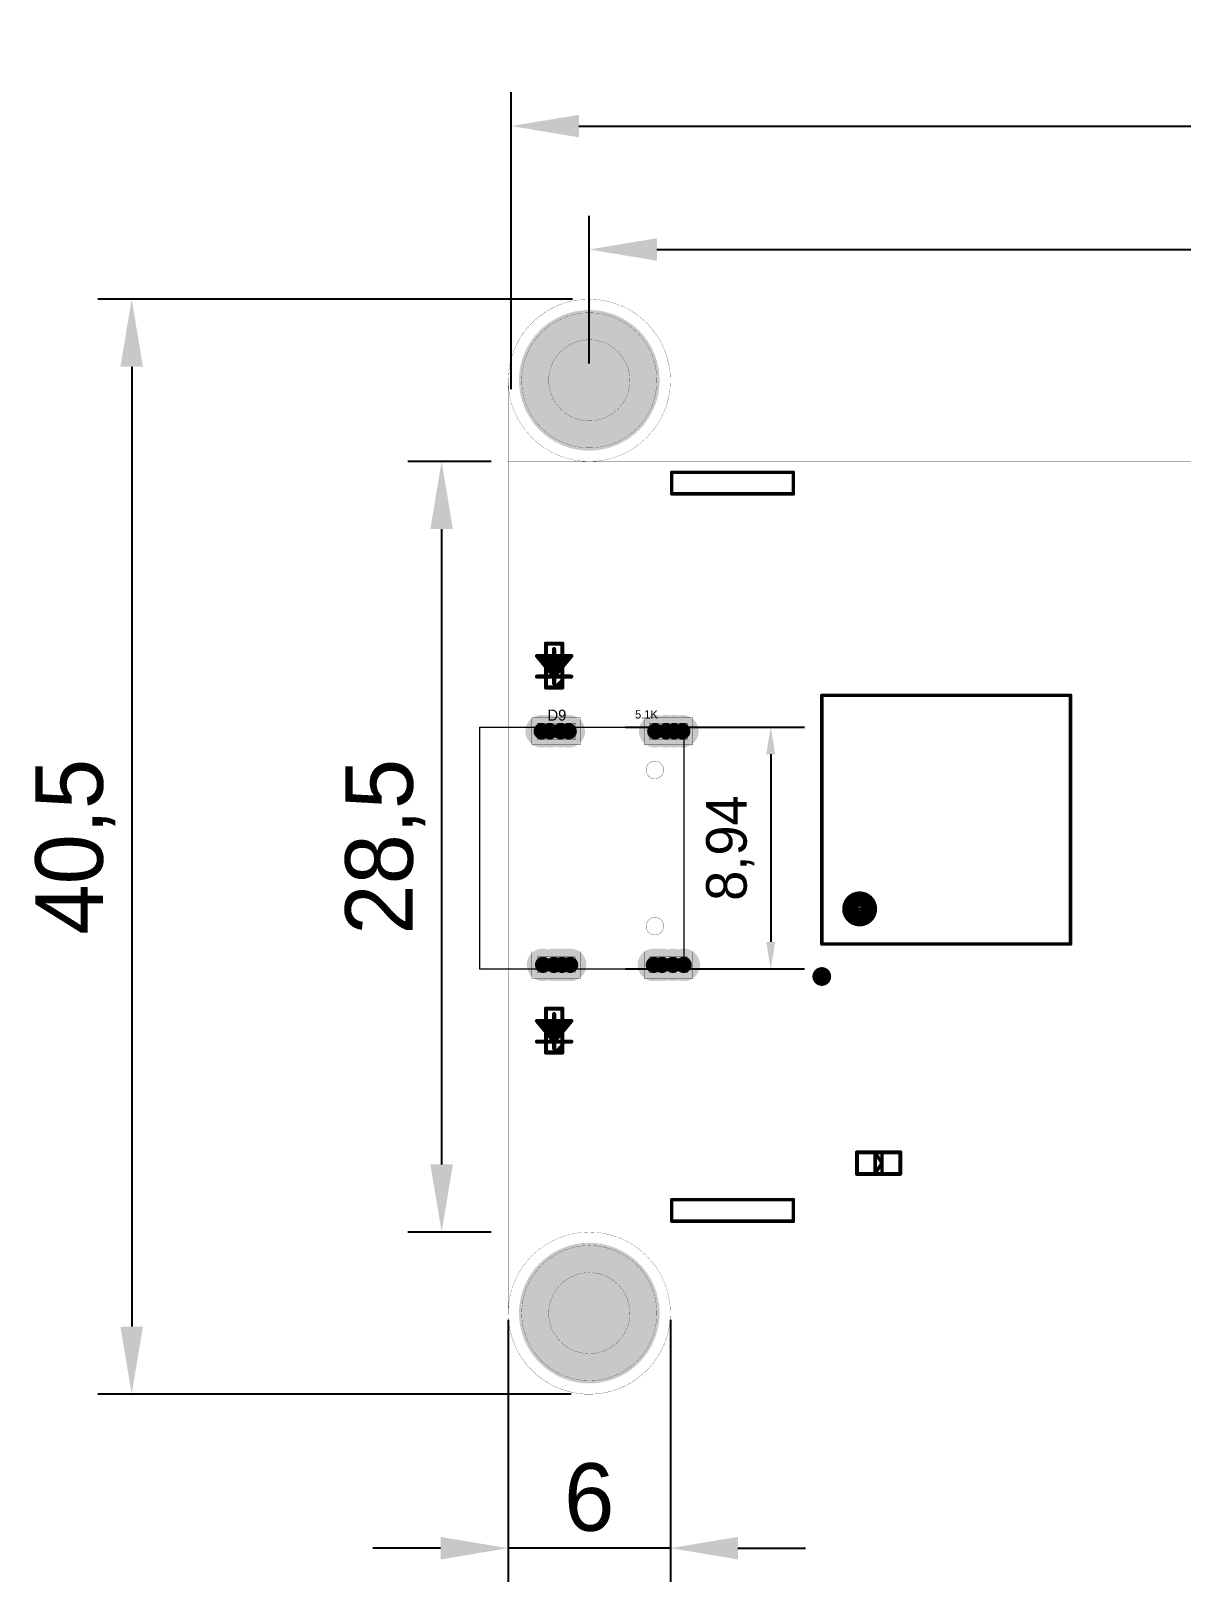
# Model space of a CAD drawing. Header units: millimetres. Extents: x -13 to 100, y -5 to 52.
# Drawn here: x -13 to 29.5, y -5.4 to 52 of the extents above; entities that cross this region are included whole.
import ezdxf

# ---------------------------------------------------------------- set-up
doc = ezdxf.new("R2010")
doc.units = ezdxf.units.MM
for name, color, linetype in [('BottomSolder', 6, 'Continuous'), ('KeepOutLayer', 6, 'Continuous'), ('PadHoleLayer', 156, 'Continuous'), ('TopOverlay', 2, 'Continuous')]:
    doc.layers.add(name, color=color, linetype=linetype)
doc.layers.get('0').off()
doc.dimstyles.new('ISO-25', dxfattribs={"dimtxt": 2.5, "dimasz": 2.5, "dimexe": 1.25, "dimexo": 0.625, "dimtad": 1, "dimtxsty": 'Standard', "dimcen": 2.5, "dimadec": 0, "dimazin": 0, "dimtfac": 1, "dimtmove": 0, "dimatfit": 3, "dimfxl": 1, "dimarcsym": 0})

# ---------------------------------------------------------------- blocks, each defined once
blk = doc.blocks.new('DIODE_0603_90')
at = {"layer": 'TopOverlay'}
for points, const_width in [([(-0.8, -0.4), (-0.8, 0.4)], 0.15), ([(-0.8, 0.4), (0.8, 0.4)], 0.15), ([(-0.127, -0.381), (-0.127, 0.381)], 0.127), ([(-0.127, 0.381), (0.127, 0)], 0.127), ([(-0.127, -0.381), (0.127, 0)], 0.127), ([(0.127, -0.381), (0.127, 0.381)], 0.127), ([(0.8, -0.4), (0.8, 0.4)], 0.15), ([(-0.8, -0.4), (0.8, -0.4)], 0.15)]:
    blk.add_lwpolyline(points, dxfattribs=dict(at, const_width=const_width))
for points, const_width in [([(-0.837, 0.4, 1), (-0.762, 0.4, 1)], 0.075), ([(-0.837, 0.4, 1), (-0.762, 0.4, 1)], 0.075), ([(-0.159, 0.381, 1), (-0.095, 0.381, 1)], 0.0635), ([(-0.159, 0.381, 1), (-0.095, 0.381, 1)], 0.0635), ([(0.095, 0.381, 1), (0.159, 0.381, 1)], 0.0635), ([(0.095, 0, 1), (0.159, 0, 1)], 0.0635), ([(0.095, 0, 1), (0.159, 0, 1)], 0.0635), ([(0.762, 0.4, 1), (0.837, 0.4, 1)], 0.075), ([(0.762, 0.4, 1), (0.837, 0.4, 1)], 0.075), ([(-0.837, -0.4, 1), (-0.762, -0.4, 1)], 0.075), ([(-0.837, -0.4, 1), (-0.762, -0.4, 1)], 0.075), ([(-0.159, -0.381, 1), (-0.095, -0.381, 1)], 0.0635), ([(-0.159, -0.381, 1), (-0.095, -0.381, 1)], 0.0635), ([(0.095, -0.381, 1), (0.159, -0.381, 1)], 0.0635), ([(0.762, -0.4, 1), (0.837, -0.4, 1)], 0.075), ([(0.762, -0.4, 1), (0.837, -0.4, 1)], 0.075)]:
    blk.add_lwpolyline(points, format="xyb", close=True, dxfattribs=dict(at, const_width=const_width))
blk = doc.blocks.new('LED3_HSMX_C120_93')
at = {"layer": 'TopOverlay', "const_width": 0.1524}
for points in [[(-0.3048, 0.8128), (-0.3048, 0.5588)], [(-0.0508, 0.8128), (-0.3048, 0.5588)], [(-0.0508, 0.8128), (-0.3048, 0.8128)], [(-0.3048, 0.5588), (-0.3048, -0.8128)], [(0.3048, 0.8128), (-0.0508, 0.8128)], [(0, 0.6604), (0, 0.4064)], [(0, 0.6604), (0, 0.4064)], [(0.3048, 0.8128), (0.3048, -0.8128)], [(0, 0.4064), (-0.635, 0.4064)], [(0, 0.4064), (-0.635, 0.4064)], [(0, 0.4064), (-0.635, -0.3556)], [(0, 0.4064), (-0.635, -0.3556)], [(0, 0.4064), (-0.508, -0.3556)], [(0, 0.4064), (-0.508, -0.3556)], [(0, 0.4064), (-0.381, -0.3556)], [(0, 0.4064), (-0.381, -0.3556)], [(0, 0.4064), (-0.254, -0.3556)], [(0, 0.4064), (-0.254, -0.3556)], [(0, 0.4064), (-0.127, -0.3556)], [(0, 0.4064), (-0.127, -0.3556)], [(0, 0.4064), (0, -0.6096)], [(0, 0.4064), (0, -0.6096)], [(0.635, 0.4064), (0, 0.4064)], [(0.635, -0.3556), (0, 0.4064)], [(0.508, -0.3556), (0, 0.4064)], [(0.381, -0.3556), (0, 0.4064)], [(0.254, -0.3556), (0, 0.4064)], [(0.127, -0.3556), (0, 0.4064)], [(0.635, 0.4064), (0, 0.4064)], [(0.635, -0.3556), (0, 0.4064)], [(0.508, -0.3556), (0, 0.4064)], [(0.381, -0.3556), (0, 0.4064)], [(0.254, -0.3556), (0, 0.4064)], [(0.127, -0.3556), (0, 0.4064)], [(0.3048, 0.254), (0.3048, -0.254)], [(-0.508, -0.3556), (-0.635, -0.3556)], [(-0.508, -0.3556), (-0.635, -0.3556)], [(-0.381, -0.3556), (-0.508, -0.3556)], [(-0.381, -0.3556), (-0.508, -0.3556)], [(-0.254, -0.3556), (-0.381, -0.3556)], [(-0.254, -0.3556), (-0.381, -0.3556)], [(-0.127, -0.3556), (-0.254, -0.3556)], [(-0.127, -0.3556), (-0.254, -0.3556)], [(0.127, -0.3556), (-0.127, -0.3556)], [(0.127, -0.3556), (-0.127, -0.3556)], [(0.254, -0.3556), (0.127, -0.3556)], [(0.254, -0.3556), (0.127, -0.3556)], [(0.381, -0.3556), (0.254, -0.3556)], [(0.381, -0.3556), (0.254, -0.3556)], [(0.508, -0.3556), (0.381, -0.3556)], [(0.508, -0.3556), (0.381, -0.3556)], [(0.635, -0.3556), (0.508, -0.3556)], [(0.635, -0.3556), (0.508, -0.3556)], [(0.3048, -0.8128), (-0.3048, -0.8128)]]:
    blk.add_lwpolyline(points, dxfattribs=at)
at = {"layer": 'TopOverlay', "const_width": 0.0762}
for points in [[(-0.3429, 0.8128, 1), (-0.2667, 0.8128, 1)], [(-0.3429, 0.8128, 1), (-0.2667, 0.8128, 1)], [(-0.3429, 0.5588, 1), (-0.2667, 0.5588, 1)], [(-0.3429, 0.5588, 1), (-0.2667, 0.5588, 1)], [(-0.3429, 0.5588, 1), (-0.2667, 0.5588, 1)], [(-0.0889, 0.8128, 1), (-0.0127, 0.8128, 1)], [(-0.0889, 0.8128, 1), (-0.0127, 0.8128, 1)], [(-0.0889, 0.8128, 1), (-0.0127, 0.8128, 1)], [(-0.0381, 0.6604, 1), (0.0381, 0.6604, 1)], [(-0.0381, 0.6604, 1), (0.0381, 0.6604, 1)], [(0.2667, 0.8128, 1), (0.3429, 0.8128, 1)], [(0.2667, 0.8128, 1), (0.3429, 0.8128, 1)], [(-0.6731, 0.4064, 1), (-0.5969, 0.4064, 1)], [(-0.6731, 0.4064, 1), (-0.5969, 0.4064, 1)], [(-0.0381, 0.4064, 1), (0.0381, 0.4064, 1)], [(-0.0381, 0.4064, 1), (0.0381, 0.4064, 1)], [(-0.0381, 0.4064, 1), (0.0381, 0.4064, 1)], [(-0.0381, 0.4064, 1), (0.0381, 0.4064, 1)], [(-0.0381, 0.4064, 1), (0.0381, 0.4064, 1)], [(-0.0381, 0.4064, 1), (0.0381, 0.4064, 1)], [(-0.0381, 0.4064, 1), (0.0381, 0.4064, 1)], [(-0.0381, 0.4064, 1), (0.0381, 0.4064, 1)], [(-0.0381, 0.4064, 1), (0.0381, 0.4064, 1)], [(-0.0381, 0.4064, 1), (0.0381, 0.4064, 1)], [(-0.0381, 0.4064, 1), (0.0381, 0.4064, 1)], [(-0.0381, 0.4064, 1), (0.0381, 0.4064, 1)], [(-0.0381, 0.4064, 1), (0.0381, 0.4064, 1)], [(-0.0381, 0.4064, 1), (0.0381, 0.4064, 1)], [(-0.0381, 0.4064, 1), (0.0381, 0.4064, 1)], [(-0.0381, 0.4064, 1), (0.0381, 0.4064, 1)], [(-0.0381, 0.4064, 1), (0.0381, 0.4064, 1)], [(-0.0381, 0.4064, 1), (0.0381, 0.4064, 1)], [(-0.0381, 0.4064, 1), (0.0381, 0.4064, 1)], [(-0.0381, 0.4064, 1), (0.0381, 0.4064, 1)], [(-0.0381, 0.4064, 1), (0.0381, 0.4064, 1)], [(-0.0381, 0.4064, 1), (0.0381, 0.4064, 1)], [(-0.0381, 0.4064, 1), (0.0381, 0.4064, 1)], [(-0.0381, 0.4064, 1), (0.0381, 0.4064, 1)], [(-0.0381, 0.4064, 1), (0.0381, 0.4064, 1)], [(-0.0381, 0.4064, 1), (0.0381, 0.4064, 1)], [(-0.0381, 0.4064, 1), (0.0381, 0.4064, 1)], [(-0.0381, 0.4064, 1), (0.0381, 0.4064, 1)], [(0.2667, 0.254, 1), (0.3429, 0.254, 1)], [(0.5969, 0.4064, 1), (0.6731, 0.4064, 1)], [(0.5969, 0.4064, 1), (0.6731, 0.4064, 1)], [(-0.6731, -0.3556, 1), (-0.5969, -0.3556, 1)], [(-0.6731, -0.3556, 1), (-0.5969, -0.3556, 1)], [(-0.6731, -0.3556, 1), (-0.5969, -0.3556, 1)], [(-0.6731, -0.3556, 1), (-0.5969, -0.3556, 1)], [(-0.5461, -0.3556, 1), (-0.4699, -0.3556, 1)], [(-0.5461, -0.3556, 1), (-0.4699, -0.3556, 1)], [(-0.5461, -0.3556, 1), (-0.4699, -0.3556, 1)], [(-0.5461, -0.3556, 1), (-0.4699, -0.3556, 1)], [(-0.5461, -0.3556, 1), (-0.4699, -0.3556, 1)], [(-0.5461, -0.3556, 1), (-0.4699, -0.3556, 1)], [(-0.4191, -0.3556, 1), (-0.3429, -0.3556, 1)], [(-0.4191, -0.3556, 1), (-0.3429, -0.3556, 1)], [(-0.4191, -0.3556, 1), (-0.3429, -0.3556, 1)], [(-0.4191, -0.3556, 1), (-0.3429, -0.3556, 1)], [(-0.4191, -0.3556, 1), (-0.3429, -0.3556, 1)], [(-0.4191, -0.3556, 1), (-0.3429, -0.3556, 1)], [(-0.2921, -0.3556, 1), (-0.2159, -0.3556, 1)], [(-0.2921, -0.3556, 1), (-0.2159, -0.3556, 1)], [(-0.2921, -0.3556, 1), (-0.2159, -0.3556, 1)], [(-0.2921, -0.3556, 1), (-0.2159, -0.3556, 1)], [(-0.2921, -0.3556, 1), (-0.2159, -0.3556, 1)], [(-0.2921, -0.3556, 1), (-0.2159, -0.3556, 1)], [(-0.1651, -0.3556, 1), (-0.0889, -0.3556, 1)], [(-0.1651, -0.3556, 1), (-0.0889, -0.3556, 1)], [(-0.1651, -0.3556, 1), (-0.0889, -0.3556, 1)], [(-0.1651, -0.3556, 1), (-0.0889, -0.3556, 1)], [(-0.1651, -0.3556, 1), (-0.0889, -0.3556, 1)], [(-0.1651, -0.3556, 1), (-0.0889, -0.3556, 1)], [(-0.0381, -0.6096, 1), (0.0381, -0.6096, 1)], [(-0.0381, -0.6096, 1), (0.0381, -0.6096, 1)], [(0.0889, -0.3556, 1), (0.1651, -0.3556, 1)], [(0.0889, -0.3556, 1), (0.1651, -0.3556, 1)], [(0.0889, -0.3556, 1), (0.1651, -0.3556, 1)], [(0.0889, -0.3556, 1), (0.1651, -0.3556, 1)], [(0.0889, -0.3556, 1), (0.1651, -0.3556, 1)], [(0.0889, -0.3556, 1), (0.1651, -0.3556, 1)], [(0.2159, -0.3556, 1), (0.2921, -0.3556, 1)], [(0.2159, -0.3556, 1), (0.2921, -0.3556, 1)], [(0.2159, -0.3556, 1), (0.2921, -0.3556, 1)], [(0.2159, -0.3556, 1), (0.2921, -0.3556, 1)], [(0.2159, -0.3556, 1), (0.2921, -0.3556, 1)], [(0.2159, -0.3556, 1), (0.2921, -0.3556, 1)], [(0.2667, -0.254, 1), (0.3429, -0.254, 1)], [(0.3429, -0.3556, 1), (0.4191, -0.3556, 1)], [(0.3429, -0.3556, 1), (0.4191, -0.3556, 1)], [(0.3429, -0.3556, 1), (0.4191, -0.3556, 1)], [(0.3429, -0.3556, 1), (0.4191, -0.3556, 1)], [(0.3429, -0.3556, 1), (0.4191, -0.3556, 1)], [(0.3429, -0.3556, 1), (0.4191, -0.3556, 1)], [(0.4699, -0.3556, 1), (0.5461, -0.3556, 1)], [(0.4699, -0.3556, 1), (0.5461, -0.3556, 1)], [(0.4699, -0.3556, 1), (0.5461, -0.3556, 1)], [(0.4699, -0.3556, 1), (0.5461, -0.3556, 1)], [(0.4699, -0.3556, 1), (0.5461, -0.3556, 1)], [(0.4699, -0.3556, 1), (0.5461, -0.3556, 1)], [(0.5969, -0.3556, 1), (0.6731, -0.3556, 1)], [(0.5969, -0.3556, 1), (0.6731, -0.3556, 1)], [(0.5969, -0.3556, 1), (0.6731, -0.3556, 1)], [(0.5969, -0.3556, 1), (0.6731, -0.3556, 1)], [(-0.3429, -0.8128, 1), (-0.2667, -0.8128, 1)], [(-0.3429, -0.8128, 1), (-0.2667, -0.8128, 1)], [(0.2667, -0.8128, 1), (0.3429, -0.8128, 1)], [(0.2667, -0.8128, 1), (0.3429, -0.8128, 1)]]:
    blk.add_lwpolyline(points, format="xyb", close=True, dxfattribs=at)
blk = doc.blocks.new('LED3_HSMX_C120_94')
at = {"layer": 'TopOverlay', "const_width": 0.1524}
for points in [[(-0.3048, 0.8128), (-0.3048, 0.5588)], [(-0.0508, 0.8128), (-0.3048, 0.5588)], [(-0.0508, 0.8128), (-0.3048, 0.8128)], [(-0.3048, 0.5588), (-0.3048, -0.8128)], [(0.3048, 0.8128), (-0.0508, 0.8128)], [(0, 0.6604), (0, 0.4064)], [(0, 0.6604), (0, 0.4064)], [(0.3048, 0.8128), (0.3048, -0.8128)], [(0, 0.4064), (-0.635, 0.4064)], [(0, 0.4064), (-0.635, 0.4064)], [(0, 0.4064), (-0.635, -0.3556)], [(0, 0.4064), (-0.635, -0.3556)], [(0, 0.4064), (-0.508, -0.3556)], [(0, 0.4064), (-0.508, -0.3556)], [(0, 0.4064), (-0.381, -0.3556)], [(0, 0.4064), (-0.381, -0.3556)], [(0, 0.4064), (-0.254, -0.3556)], [(0, 0.4064), (-0.254, -0.3556)], [(0, 0.4064), (-0.127, -0.3556)], [(0, 0.4064), (-0.127, -0.3556)], [(0, 0.4064), (0, -0.6096)], [(0, 0.4064), (0, -0.6096)], [(0.635, 0.4064), (0, 0.4064)], [(0.635, -0.3556), (0, 0.4064)], [(0.508, -0.3556), (0, 0.4064)], [(0.381, -0.3556), (0, 0.4064)], [(0.254, -0.3556), (0, 0.4064)], [(0.127, -0.3556), (0, 0.4064)], [(0.635, 0.4064), (0, 0.4064)], [(0.635, -0.3556), (0, 0.4064)], [(0.508, -0.3556), (0, 0.4064)], [(0.381, -0.3556), (0, 0.4064)], [(0.254, -0.3556), (0, 0.4064)], [(0.127, -0.3556), (0, 0.4064)], [(0.3048, 0.254), (0.3048, -0.254)], [(-0.508, -0.3556), (-0.635, -0.3556)], [(-0.508, -0.3556), (-0.635, -0.3556)], [(-0.381, -0.3556), (-0.508, -0.3556)], [(-0.381, -0.3556), (-0.508, -0.3556)], [(-0.254, -0.3556), (-0.381, -0.3556)], [(-0.254, -0.3556), (-0.381, -0.3556)], [(-0.127, -0.3556), (-0.254, -0.3556)], [(-0.127, -0.3556), (-0.254, -0.3556)], [(0.127, -0.3556), (-0.127, -0.3556)], [(0.127, -0.3556), (-0.127, -0.3556)], [(0.254, -0.3556), (0.127, -0.3556)], [(0.254, -0.3556), (0.127, -0.3556)], [(0.381, -0.3556), (0.254, -0.3556)], [(0.381, -0.3556), (0.254, -0.3556)], [(0.508, -0.3556), (0.381, -0.3556)], [(0.508, -0.3556), (0.381, -0.3556)], [(0.635, -0.3556), (0.508, -0.3556)], [(0.635, -0.3556), (0.508, -0.3556)], [(0.3048, -0.8128), (-0.3048, -0.8128)]]:
    blk.add_lwpolyline(points, dxfattribs=at)
at = {"layer": 'TopOverlay', "const_width": 0.0762}
for points in [[(-0.3429, 0.8128, 1), (-0.2667, 0.8128, 1)], [(-0.3429, 0.8128, 1), (-0.2667, 0.8128, 1)], [(-0.3429, 0.5588, 1), (-0.2667, 0.5588, 1)], [(-0.3429, 0.5588, 1), (-0.2667, 0.5588, 1)], [(-0.3429, 0.5588, 1), (-0.2667, 0.5588, 1)], [(-0.0889, 0.8128, 1), (-0.0127, 0.8128, 1)], [(-0.0889, 0.8128, 1), (-0.0127, 0.8128, 1)], [(-0.0889, 0.8128, 1), (-0.0127, 0.8128, 1)], [(-0.0381, 0.6604, 1), (0.0381, 0.6604, 1)], [(-0.0381, 0.6604, 1), (0.0381, 0.6604, 1)], [(0.2667, 0.8128, 1), (0.3429, 0.8128, 1)], [(0.2667, 0.8128, 1), (0.3429, 0.8128, 1)], [(-0.6731, 0.4064, 1), (-0.5969, 0.4064, 1)], [(-0.6731, 0.4064, 1), (-0.5969, 0.4064, 1)], [(-0.0381, 0.4064, 1), (0.0381, 0.4064, 1)], [(-0.0381, 0.4064, 1), (0.0381, 0.4064, 1)], [(-0.0381, 0.4064, 1), (0.0381, 0.4064, 1)], [(-0.0381, 0.4064, 1), (0.0381, 0.4064, 1)], [(-0.0381, 0.4064, 1), (0.0381, 0.4064, 1)], [(-0.0381, 0.4064, 1), (0.0381, 0.4064, 1)], [(-0.0381, 0.4064, 1), (0.0381, 0.4064, 1)], [(-0.0381, 0.4064, 1), (0.0381, 0.4064, 1)], [(-0.0381, 0.4064, 1), (0.0381, 0.4064, 1)], [(-0.0381, 0.4064, 1), (0.0381, 0.4064, 1)], [(-0.0381, 0.4064, 1), (0.0381, 0.4064, 1)], [(-0.0381, 0.4064, 1), (0.0381, 0.4064, 1)], [(-0.0381, 0.4064, 1), (0.0381, 0.4064, 1)], [(-0.0381, 0.4064, 1), (0.0381, 0.4064, 1)], [(-0.0381, 0.4064, 1), (0.0381, 0.4064, 1)], [(-0.0381, 0.4064, 1), (0.0381, 0.4064, 1)], [(-0.0381, 0.4064, 1), (0.0381, 0.4064, 1)], [(-0.0381, 0.4064, 1), (0.0381, 0.4064, 1)], [(-0.0381, 0.4064, 1), (0.0381, 0.4064, 1)], [(-0.0381, 0.4064, 1), (0.0381, 0.4064, 1)], [(-0.0381, 0.4064, 1), (0.0381, 0.4064, 1)], [(-0.0381, 0.4064, 1), (0.0381, 0.4064, 1)], [(-0.0381, 0.4064, 1), (0.0381, 0.4064, 1)], [(-0.0381, 0.4064, 1), (0.0381, 0.4064, 1)], [(-0.0381, 0.4064, 1), (0.0381, 0.4064, 1)], [(-0.0381, 0.4064, 1), (0.0381, 0.4064, 1)], [(-0.0381, 0.4064, 1), (0.0381, 0.4064, 1)], [(-0.0381, 0.4064, 1), (0.0381, 0.4064, 1)], [(0.2667, 0.254, 1), (0.3429, 0.254, 1)], [(0.5969, 0.4064, 1), (0.6731, 0.4064, 1)], [(0.5969, 0.4064, 1), (0.6731, 0.4064, 1)], [(-0.6731, -0.3556, 1), (-0.5969, -0.3556, 1)], [(-0.6731, -0.3556, 1), (-0.5969, -0.3556, 1)], [(-0.6731, -0.3556, 1), (-0.5969, -0.3556, 1)], [(-0.6731, -0.3556, 1), (-0.5969, -0.3556, 1)], [(-0.5461, -0.3556, 1), (-0.4699, -0.3556, 1)], [(-0.5461, -0.3556, 1), (-0.4699, -0.3556, 1)], [(-0.5461, -0.3556, 1), (-0.4699, -0.3556, 1)], [(-0.5461, -0.3556, 1), (-0.4699, -0.3556, 1)], [(-0.5461, -0.3556, 1), (-0.4699, -0.3556, 1)], [(-0.5461, -0.3556, 1), (-0.4699, -0.3556, 1)], [(-0.4191, -0.3556, 1), (-0.3429, -0.3556, 1)], [(-0.4191, -0.3556, 1), (-0.3429, -0.3556, 1)], [(-0.4191, -0.3556, 1), (-0.3429, -0.3556, 1)], [(-0.4191, -0.3556, 1), (-0.3429, -0.3556, 1)], [(-0.4191, -0.3556, 1), (-0.3429, -0.3556, 1)], [(-0.4191, -0.3556, 1), (-0.3429, -0.3556, 1)], [(-0.2921, -0.3556, 1), (-0.2159, -0.3556, 1)], [(-0.2921, -0.3556, 1), (-0.2159, -0.3556, 1)], [(-0.2921, -0.3556, 1), (-0.2159, -0.3556, 1)], [(-0.2921, -0.3556, 1), (-0.2159, -0.3556, 1)], [(-0.2921, -0.3556, 1), (-0.2159, -0.3556, 1)], [(-0.2921, -0.3556, 1), (-0.2159, -0.3556, 1)], [(-0.1651, -0.3556, 1), (-0.0889, -0.3556, 1)], [(-0.1651, -0.3556, 1), (-0.0889, -0.3556, 1)], [(-0.1651, -0.3556, 1), (-0.0889, -0.3556, 1)], [(-0.1651, -0.3556, 1), (-0.0889, -0.3556, 1)], [(-0.1651, -0.3556, 1), (-0.0889, -0.3556, 1)], [(-0.1651, -0.3556, 1), (-0.0889, -0.3556, 1)], [(-0.0381, -0.6096, 1), (0.0381, -0.6096, 1)], [(-0.0381, -0.6096, 1), (0.0381, -0.6096, 1)], [(0.0889, -0.3556, 1), (0.1651, -0.3556, 1)], [(0.0889, -0.3556, 1), (0.1651, -0.3556, 1)], [(0.0889, -0.3556, 1), (0.1651, -0.3556, 1)], [(0.0889, -0.3556, 1), (0.1651, -0.3556, 1)], [(0.0889, -0.3556, 1), (0.1651, -0.3556, 1)], [(0.0889, -0.3556, 1), (0.1651, -0.3556, 1)], [(0.2159, -0.3556, 1), (0.2921, -0.3556, 1)], [(0.2159, -0.3556, 1), (0.2921, -0.3556, 1)], [(0.2159, -0.3556, 1), (0.2921, -0.3556, 1)], [(0.2159, -0.3556, 1), (0.2921, -0.3556, 1)], [(0.2159, -0.3556, 1), (0.2921, -0.3556, 1)], [(0.2159, -0.3556, 1), (0.2921, -0.3556, 1)], [(0.2667, -0.254, 1), (0.3429, -0.254, 1)], [(0.3429, -0.3556, 1), (0.4191, -0.3556, 1)], [(0.3429, -0.3556, 1), (0.4191, -0.3556, 1)], [(0.3429, -0.3556, 1), (0.4191, -0.3556, 1)], [(0.3429, -0.3556, 1), (0.4191, -0.3556, 1)], [(0.3429, -0.3556, 1), (0.4191, -0.3556, 1)], [(0.3429, -0.3556, 1), (0.4191, -0.3556, 1)], [(0.4699, -0.3556, 1), (0.5461, -0.3556, 1)], [(0.4699, -0.3556, 1), (0.5461, -0.3556, 1)], [(0.4699, -0.3556, 1), (0.5461, -0.3556, 1)], [(0.4699, -0.3556, 1), (0.5461, -0.3556, 1)], [(0.4699, -0.3556, 1), (0.5461, -0.3556, 1)], [(0.4699, -0.3556, 1), (0.5461, -0.3556, 1)], [(0.5969, -0.3556, 1), (0.6731, -0.3556, 1)], [(0.5969, -0.3556, 1), (0.6731, -0.3556, 1)], [(0.5969, -0.3556, 1), (0.6731, -0.3556, 1)], [(0.5969, -0.3556, 1), (0.6731, -0.3556, 1)], [(-0.3429, -0.8128, 1), (-0.2667, -0.8128, 1)], [(-0.3429, -0.8128, 1), (-0.2667, -0.8128, 1)], [(0.2667, -0.8128, 1), (0.3429, -0.8128, 1)], [(0.2667, -0.8128, 1), (0.3429, -0.8128, 1)]]:
    blk.add_lwpolyline(points, format="xyb", close=True, dxfattribs=at)
blk = doc.blocks.new('QFP50P1200X1200X160_64N_108')
at = {"layer": 'TopOverlay'}
for points, const_width in [([(-5.517, 4.6, 1), (-6.083, 4.6, 1)], 0.127), ([(-6.115, 4.6, 1), (-6.051, 4.6, 1)], 0.0635), ([(-5.576, 4.6, 1), (-6.024, 4.6, 1)], 0.127), ([(-6.055, 4.6, 1), (-5.992, 4.6, 1)], 0.0635), ([(-5.8, 4.6, 1), (-6, 4.6, 1)], 0.127), ([(-6.032, 4.6, 1), (-5.968, 4.6, 1)], 0.0635), ([(-5.659, 4.6, 1), (-5.941, 4.6, 1)], 0.127), ([(-5.659, 4.6, 1), (-5.941, 4.6, 1)], 0.127), ([(-5.973, 4.6, 1), (-5.91, 4.6, 1)], 0.0635), ([(-5.973, 4.6, 1), (-5.91, 4.6, 1)], 0.0635), ([(-5.7, 4.6, 1), (-5.9, 4.6, 1)], 0.127), ([(-5.932, 4.6, 1), (-5.868, 4.6, 1)], 0.0635), ([(-5.832, 4.6, 1), (-5.768, 4.6, 1)], 0.0635), ([(-5.732, 4.6, 1), (-5.668, 4.6, 1)], 0.0635), ([(-5.69, 4.6, 1), (-5.627, 4.6, 1)], 0.0635), ([(-5.69, 4.6, 1), (-5.627, 4.6, 1)], 0.0635), ([(-5.608, 4.6, 1), (-5.545, 4.6, 1)], 0.0635), ([(-5.549, 4.6, 1), (-5.485, 4.6, 1)], 0.0635), ([(-4.632, 4.6, 1), (-4.568, 4.6, 1)], 0.0635), ([(-4.632, 4.6, 1), (-4.568, 4.6, 1)], 0.0635), ([(4.568, 4.6, 1), (4.632, 4.6, 1)], 0.0635), ([(4.568, 4.6, 1), (4.632, 4.6, 1)], 0.0635), ([(-2.717, 3.2, 1), (-3.883, 3.2, 1)], 0.127), ([(-2.734, 3.2, 1), (-3.866, 3.2, 1)], 0.127), ([(-2.8, 3.2, 1), (-3.8, 3.2, 1)], 0.127), ([(-2.876, 3.2, 1), (-3.724, 3.2, 1)], 0.127), ([(-2.939, 3.2, 1), (-3.661, 3.2, 1)], 0.127), ([(-3.017, 3.2, 1), (-3.583, 3.2, 1)], 0.127), ([(-3.076, 3.2, 1), (-3.524, 3.2, 1)], 0.127), ([(-3.915, 3.2, 1), (-3.851, 3.2, 1)], 0.0635), ([(-3.897, 3.2, 1), (-3.834, 3.2, 1)], 0.0635), ([(-3.832, 3.2, 1), (-3.768, 3.2, 1)], 0.0635), ([(-3.756, 3.2, 1), (-3.693, 3.2, 1)], 0.0635), ([(-3.692, 3.2, 1), (-3.629, 3.2, 1)], 0.0635), ([(-3.615, 3.2, 1), (-3.551, 3.2, 1)], 0.0635), ([(-3.555, 3.2, 1), (-3.492, 3.2, 1)], 0.0635), ([(-3.3, 3.2, 1), (-3.5, 3.2, 1)], 0.127), ([(-3.532, 3.2, 1), (-3.468, 3.2, 1)], 0.0635), ([(-3.159, 3.2, 1), (-3.441, 3.2, 1)], 0.127), ([(-3.473, 3.2, 1), (-3.41, 3.2, 1)], 0.0635), ([(-3.332, 3.2, 1), (-3.268, 3.2, 1)], 0.0635), ([(-3.19, 3.2, 1), (-3.127, 3.2, 1)], 0.0635), ([(-3.108, 3.2, 1), (-3.045, 3.2, 1)], 0.0635), ([(-3.049, 3.2, 1), (-2.985, 3.2, 1)], 0.0635), ([(-2.971, 3.2, 1), (-2.908, 3.2, 1)], 0.0635), ([(-2.907, 3.2, 1), (-2.844, 3.2, 1)], 0.0635), ([(-2.832, 3.2, 1), (-2.768, 3.2, 1)], 0.0635), ([(-2.766, 3.2, 1), (-2.703, 3.2, 1)], 0.0635), ([(-2.749, 3.2, 1), (-2.685, 3.2, 1)], 0.0635), ([(-4.632, -4.6, 1), (-4.568, -4.6, 1)], 0.0635), ([(-4.632, -4.6, 1), (-4.568, -4.6, 1)], 0.0635), ([(4.568, -4.6, 1), (4.632, -4.6, 1)], 0.0635), ([(4.568, -4.6, 1), (4.632, -4.6, 1)], 0.0635)]:
    blk.add_lwpolyline(points, format="xyb", close=True, dxfattribs=dict(at, const_width=const_width))
at = {"layer": 'TopOverlay', "const_width": 0.127}
for points in [[(-4.6, 4.6), (4.6, 4.6)], [(-4.6, 4.6), (-4.6, -4.6)], [(4.6, 4.6), (4.6, -4.6)], [(-4.6, -4.6), (4.6, -4.6)]]:
    blk.add_lwpolyline(points, dxfattribs=at)
blk = doc.blocks.new('TYPE_C_113')
at = {"layer": 'BottomSolder', "const_width": 0.602}
for points in [[(4.019, -0.01, 1), (4.621, -0.01, 1)], [(-4.621, -0.06, 1), (-4.019, -0.06, 1)], [(-4.621, -0.36, 1), (-4.019, -0.36, 1)], [(4.019, -0.41, 1), (4.621, -0.41, 1)], [(-4.621, -0.66, 1), (-4.019, -0.66, 1)], [(-4.621, -1.06, 1), (-4.019, -1.06, 1)], [(4.019, -0.81, 1), (4.621, -0.81, 1)], [(4.019, -1.11, 1), (4.621, -1.11, 1)], [(-4.621, -4.26, 1), (-4.019, -4.26, 1)], [(-4.621, -4.56, 1), (-4.019, -4.56, 1)], [(4.019, -4.21, 1), (4.621, -4.21, 1)], [(4.019, -4.51, 1), (4.621, -4.51, 1)], [(-4.621, -4.96, 1), (-4.019, -4.96, 1)], [(4.019, -4.81, 1), (4.621, -4.81, 1)], [(-4.621, -5.26, 1), (-4.019, -5.26, 1)], [(4.019, -5.21, 1), (4.621, -5.21, 1)]]:
    blk.add_lwpolyline(points, format="xyb", close=True, dxfattribs=at)
at = {"layer": 'KeepOutLayer'}
for points, const_width in [([(-2.565, -1.075, 1), (-3.215, -1.075, 1)], 0.01), ([(-3.217, -1.075, 1), (-3.212, -1.075, 1)], 0.005), ([(-2.567, -1.075, 1), (-2.562, -1.075, 1)], 0.005), ([(3.215, -1.075, 1), (2.565, -1.075, 1)], 0.01), ([(2.563, -1.075, 1), (2.568, -1.075, 1)], 0.005), ([(3.213, -1.075, 1), (3.218, -1.075, 1)], 0.005)]:
    blk.add_lwpolyline(points, format="xyb", close=True, dxfattribs=dict(at, const_width=const_width))
at = {"layer": 'PadHoleLayer', "const_width": 0.3}
for points in [[(-4.47, -0.06, 1), (-4.17, -0.06, 1)], [(4.17, -0.01, 1), (4.47, -0.01, 1)], [(-4.47, -0.36, 1), (-4.17, -0.36, 1)], [(-4.47, -0.66, 1), (-4.17, -0.66, 1)], [(4.17, -0.41, 1), (4.47, -0.41, 1)], [(4.17, -0.81, 1), (4.47, -0.81, 1)], [(-4.47, -1.06, 1), (-4.17, -1.06, 1)], [(4.17, -1.11, 1), (4.47, -1.11, 1)], [(-4.47, -4.26, 1), (-4.17, -4.26, 1)], [(4.17, -4.21, 1), (4.47, -4.21, 1)], [(-4.47, -4.56, 1), (-4.17, -4.56, 1)], [(4.17, -4.51, 1), (4.47, -4.51, 1)], [(4.17, -4.81, 1), (4.47, -4.81, 1)], [(-4.47, -4.96, 1), (-4.17, -4.96, 1)], [(-4.47, -5.26, 1), (-4.17, -5.26, 1)], [(4.17, -5.21, 1), (4.47, -5.21, 1)]]:
    blk.add_lwpolyline(points, format="xyb", close=True, dxfattribs=at)
at = {"layer": 'TopOverlay'}
for points, const_width in [([(-3.82, 0.33), (-4.82, 0.33)], 0.01), ([(-4.82, -1.47), (-4.82, 0.33)], 0.01), ([(-4.02, 0.13), (-4.62, 0.13)], 0.01), ([(-4.62, -1.27), (-4.62, 0.13)], 0.01), ([(-4.02, -1.27), (-4.62, 0.13)], 0.01), ([(-4.62, -1.27), (-4.02, 0.13)], 0.01), ([(4.47, 0), (-4.47, 0)], 0.05), ([(-4.47, -7.55), (-4.47, 0)], 0.05), ([(-4.02, -1.27), (-4.02, 0.13)], 0.01), ([(-3.82, -1.47), (-3.82, 0.33)], 0.01), ([(4.82, 0.33), (3.82, 0.33)], 0.01), ([(3.82, -1.47), (3.82, 0.33)], 0.01), ([(4.62, 0.13), (4.02, 0.13)], 0.01), ([(4.02, -1.27), (4.02, 0.13)], 0.01), ([(4.62, -1.27), (4.02, 0.13)], 0.01), ([(4.02, -1.27), (4.62, 0.13)], 0.01), ([(4.47, -7.55), (4.47, 0)], 0.05), ([(4.62, -1.27), (4.62, 0.13)], 0.01), ([(4.82, -1.47), (4.82, 0.33)], 0.01), ([(-3.82, -1.47), (-4.82, -1.47)], 0.01), ([(-4.02, -1.27), (-4.62, -1.27)], 0.01), ([(4.82, -1.47), (3.82, -1.47)], 0.01), ([(4.62, -1.27), (4.02, -1.27)], 0.01), ([(-3.82, -3.82), (-4.82, -3.82)], 0.01), ([(-4.82, -5.62), (-4.82, -3.82)], 0.01), ([(-4.02, -4.02), (-4.62, -4.02)], 0.01), ([(-4.62, -5.42), (-4.62, -4.02)], 0.01), ([(-4.02, -5.42), (-4.62, -4.02)], 0.01), ([(-4.62, -5.42), (-4.02, -4.02)], 0.01), ([(-4.02, -5.42), (-4.02, -4.02)], 0.01), ([(-3.82, -5.62), (-3.82, -3.82)], 0.01), ([(4.82, -3.82), (3.82, -3.82)], 0.01), ([(3.82, -5.62), (3.82, -3.82)], 0.01), ([(4.62, -4.02), (4.02, -4.02)], 0.01), ([(4.02, -5.42), (4.02, -4.02)], 0.01), ([(4.62, -5.42), (4.02, -4.02)], 0.01), ([(4.02, -5.42), (4.62, -4.02)], 0.01), ([(4.62, -5.42), (4.62, -4.02)], 0.01), ([(4.82, -5.62), (4.82, -3.82)], 0.01), ([(-3.82, -5.62), (-4.82, -5.62)], 0.01), ([(-4.02, -5.42), (-4.62, -5.42)], 0.01), ([(4.82, -5.62), (3.82, -5.62)], 0.01), ([(4.62, -5.42), (4.02, -5.42)], 0.01), ([(4.47, -7.55), (-4.47, -7.55)], 0.05)]:
    blk.add_lwpolyline(points, dxfattribs=dict(at, const_width=const_width))
for points, const_width in [([(-4.822, 0.33, 1), (-4.817, 0.33, 1)], 0.005), ([(-4.822, 0.33, 1), (-4.817, 0.33, 1)], 0.005), ([(-4.623, 0.13, 1), (-4.618, 0.13, 1)], 0.005), ([(-4.623, 0.13, 1), (-4.618, 0.13, 1)], 0.005), ([(-4.623, 0.13, 1), (-4.618, 0.13, 1)], 0.005), ([(-4.482, 0, 1), (-4.457, 0, 1)], 0.025), ([(-4.482, 0, 1), (-4.457, 0, 1)], 0.025), ([(-4.023, 0.13, 1), (-4.018, 0.13, 1)], 0.005), ([(-4.023, 0.13, 1), (-4.018, 0.13, 1)], 0.005), ([(-4.023, 0.13, 1), (-4.018, 0.13, 1)], 0.005), ([(-3.822, 0.33, 1), (-3.817, 0.33, 1)], 0.005), ([(-3.822, 0.33, 1), (-3.817, 0.33, 1)], 0.005), ([(3.818, 0.33, 1), (3.823, 0.33, 1)], 0.005), ([(3.818, 0.33, 1), (3.823, 0.33, 1)], 0.005), ([(4.018, 0.13, 1), (4.023, 0.13, 1)], 0.005), ([(4.018, 0.13, 1), (4.023, 0.13, 1)], 0.005), ([(4.018, 0.13, 1), (4.023, 0.13, 1)], 0.005), ([(4.457, 0, 1), (4.482, 0, 1)], 0.025), ([(4.457, 0, 1), (4.482, 0, 1)], 0.025), ([(4.618, 0.13, 1), (4.623, 0.13, 1)], 0.005), ([(4.618, 0.13, 1), (4.623, 0.13, 1)], 0.005), ([(4.618, 0.13, 1), (4.623, 0.13, 1)], 0.005), ([(4.818, 0.33, 1), (4.823, 0.33, 1)], 0.005), ([(4.818, 0.33, 1), (4.823, 0.33, 1)], 0.005), ([(4.33, -0.575, 1), (4.31, -0.575, 1)], 0.01), ([(4.308, -0.575, 1), (4.313, -0.575, 1)], 0.005), ([(4.328, -0.575, 1), (4.333, -0.575, 1)], 0.005), ([(-4.822, -1.47, 1), (-4.817, -1.47, 1)], 0.005), ([(-4.822, -1.47, 1), (-4.817, -1.47, 1)], 0.005), ([(-4.623, -1.27, 1), (-4.618, -1.27, 1)], 0.005), ([(-4.623, -1.27, 1), (-4.618, -1.27, 1)], 0.005), ([(-4.623, -1.27, 1), (-4.618, -1.27, 1)], 0.005), ([(-4.023, -1.27, 1), (-4.018, -1.27, 1)], 0.005), ([(-4.023, -1.27, 1), (-4.018, -1.27, 1)], 0.005), ([(-4.023, -1.27, 1), (-4.018, -1.27, 1)], 0.005), ([(-3.822, -1.47, 1), (-3.817, -1.47, 1)], 0.005), ([(-3.822, -1.47, 1), (-3.817, -1.47, 1)], 0.005), ([(3.818, -1.47, 1), (3.823, -1.47, 1)], 0.005), ([(3.818, -1.47, 1), (3.823, -1.47, 1)], 0.005), ([(4.018, -1.27, 1), (4.023, -1.27, 1)], 0.005), ([(4.018, -1.27, 1), (4.023, -1.27, 1)], 0.005), ([(4.018, -1.27, 1), (4.023, -1.27, 1)], 0.005), ([(4.618, -1.27, 1), (4.623, -1.27, 1)], 0.005), ([(4.618, -1.27, 1), (4.623, -1.27, 1)], 0.005), ([(4.618, -1.27, 1), (4.623, -1.27, 1)], 0.005), ([(4.818, -1.47, 1), (4.823, -1.47, 1)], 0.005), ([(4.818, -1.47, 1), (4.823, -1.47, 1)], 0.005), ([(-4.822, -3.82, 1), (-4.817, -3.82, 1)], 0.005), ([(-4.822, -3.82, 1), (-4.817, -3.82, 1)], 0.005), ([(-4.623, -4.02, 1), (-4.618, -4.02, 1)], 0.005), ([(-4.623, -4.02, 1), (-4.618, -4.02, 1)], 0.005), ([(-4.623, -4.02, 1), (-4.618, -4.02, 1)], 0.005), ([(-4.023, -4.02, 1), (-4.018, -4.02, 1)], 0.005), ([(-4.023, -4.02, 1), (-4.018, -4.02, 1)], 0.005), ([(-4.023, -4.02, 1), (-4.018, -4.02, 1)], 0.005), ([(-3.822, -3.82, 1), (-3.817, -3.82, 1)], 0.005), ([(-3.822, -3.82, 1), (-3.817, -3.82, 1)], 0.005), ([(3.818, -3.82, 1), (3.823, -3.82, 1)], 0.005), ([(3.818, -3.82, 1), (3.823, -3.82, 1)], 0.005), ([(4.018, -4.02, 1), (4.023, -4.02, 1)], 0.005), ([(4.018, -4.02, 1), (4.023, -4.02, 1)], 0.005), ([(4.018, -4.02, 1), (4.023, -4.02, 1)], 0.005), ([(4.618, -4.02, 1), (4.623, -4.02, 1)], 0.005), ([(4.618, -4.02, 1), (4.623, -4.02, 1)], 0.005), ([(4.618, -4.02, 1), (4.623, -4.02, 1)], 0.005), ([(4.818, -3.82, 1), (4.823, -3.82, 1)], 0.005), ([(4.818, -3.82, 1), (4.823, -3.82, 1)], 0.005), ([(-4.31, -4.725, 1), (-4.33, -4.725, 1)], 0.01), ([(-4.31, -4.725, 1), (-4.33, -4.725, 1)], 0.01), ([(-4.333, -4.725, 1), (-4.328, -4.725, 1)], 0.005), ([(-4.333, -4.725, 1), (-4.328, -4.725, 1)], 0.005), ([(-4.313, -4.725, 1), (-4.308, -4.725, 1)], 0.005), ([(-4.313, -4.725, 1), (-4.308, -4.725, 1)], 0.005), ([(4.33, -4.725, 1), (4.31, -4.725, 1)], 0.01), ([(4.33, -4.725, 1), (4.31, -4.725, 1)], 0.01), ([(4.308, -4.725, 1), (4.313, -4.725, 1)], 0.005), ([(4.308, -4.725, 1), (4.313, -4.725, 1)], 0.005), ([(4.328, -4.725, 1), (4.333, -4.725, 1)], 0.005), ([(4.328, -4.725, 1), (4.333, -4.725, 1)], 0.005), ([(-4.822, -5.62, 1), (-4.817, -5.62, 1)], 0.005), ([(-4.822, -5.62, 1), (-4.817, -5.62, 1)], 0.005), ([(-4.623, -5.42, 1), (-4.618, -5.42, 1)], 0.005), ([(-4.623, -5.42, 1), (-4.618, -5.42, 1)], 0.005), ([(-4.623, -5.42, 1), (-4.618, -5.42, 1)], 0.005), ([(-4.023, -5.42, 1), (-4.018, -5.42, 1)], 0.005), ([(-4.023, -5.42, 1), (-4.018, -5.42, 1)], 0.005), ([(-4.023, -5.42, 1), (-4.018, -5.42, 1)], 0.005), ([(-3.822, -5.62, 1), (-3.817, -5.62, 1)], 0.005), ([(-3.822, -5.62, 1), (-3.817, -5.62, 1)], 0.005), ([(3.818, -5.62, 1), (3.823, -5.62, 1)], 0.005), ([(3.818, -5.62, 1), (3.823, -5.62, 1)], 0.005), ([(4.018, -5.42, 1), (4.023, -5.42, 1)], 0.005), ([(4.018, -5.42, 1), (4.023, -5.42, 1)], 0.005), ([(4.018, -5.42, 1), (4.023, -5.42, 1)], 0.005), ([(4.618, -5.42, 1), (4.623, -5.42, 1)], 0.005), ([(4.618, -5.42, 1), (4.623, -5.42, 1)], 0.005), ([(4.618, -5.42, 1), (4.623, -5.42, 1)], 0.005), ([(4.818, -5.62, 1), (4.823, -5.62, 1)], 0.005), ([(4.818, -5.62, 1), (4.823, -5.62, 1)], 0.005), ([(-4.482, -7.55, 1), (-4.457, -7.55, 1)], 0.025), ([(-4.482, -7.55, 1), (-4.457, -7.55, 1)], 0.025), ([(4.457, -7.55, 1), (4.482, -7.55, 1)], 0.025), ([(4.457, -7.55, 1), (4.482, -7.55, 1)], 0.025)]:
    blk.add_lwpolyline(points, format="xyb", close=True, dxfattribs=dict(at, const_width=const_width))
blk = doc.blocks.new('HOLE3_0_5_0_126')
at = {"layer": 'BottomSolder', "const_width": 2.602}
blk.add_lwpolyline([(-1.301, 0, 1), (1.301, 0, 1)], format="xyb", close=True, dxfattribs=at)
at = {"layer": 'PadHoleLayer', "const_width": 1.5}
blk.add_lwpolyline([(-0.75, 0, 1), (0.75, 0, 1)], format="xyb", close=True, dxfattribs=at)
blk = doc.blocks.new('HOLE3_0_5_0_129')
at = {"layer": 'BottomSolder', "const_width": 2.602}
blk.add_lwpolyline([(-1.301, 0, 1), (1.301, 0, 1)], format="xyb", close=True, dxfattribs=at)
at = {"layer": 'PadHoleLayer', "const_width": 1.5}
blk.add_lwpolyline([(-0.75, 0, 1), (0.75, 0, 1)], format="xyb", close=True, dxfattribs=at)
blk = doc.blocks.new('SHIELD_226')
at = {"layer": 'TopOverlay', "const_width": 0.127}
for points in [[(0, 0.799846), (4.499991, 0.799846)], [(0, 0), (0, 0.799846)], [(4.499991, 0), (4.499991, 0.799846)], [(0, 0), (4.499991, 0)]]:
    blk.add_lwpolyline(points, dxfattribs=at)
at = {"layer": 'TopOverlay', "const_width": 0.0635}
for points in [[(-0.03175, 0.799846, 1), (0.03175, 0.799846, 1)], [(-0.03175, 0.799846, 1), (0.03175, 0.799846, 1)], [(4.468241, 0.799846, 1), (4.531741, 0.799846, 1)], [(4.468241, 0.799846, 1), (4.531741, 0.799846, 1)], [(-0.03175, 0, 1), (0.03175, 0, 1)], [(-0.03175, 0, 1), (0.03175, 0, 1)], [(4.468241, 0, 1), (4.531741, 0, 1)], [(4.468241, 0, 1), (4.531741, 0, 1)]]:
    blk.add_lwpolyline(points, format="xyb", close=True, dxfattribs=at)
blk = doc.blocks.new('SHIELD_233')
at = {"layer": 'TopOverlay', "const_width": 0.127}
for points in [[(0, 0.8), (4.5, 0.8)], [(0, 0), (0, 0.8)], [(4.5, 0), (4.5, 0.8)], [(0, 0), (4.5, 0)]]:
    blk.add_lwpolyline(points, dxfattribs=at)
at = {"layer": 'TopOverlay', "const_width": 0.0635}
for points in [[(-0.032, 0.8, 1), (0.032, 0.8, 1)], [(-0.032, 0.8, 1), (0.032, 0.8, 1)], [(4.468, 0.8, 1), (4.532, 0.8, 1)], [(4.468, 0.8, 1), (4.532, 0.8, 1)], [(-0.032, 0, 1), (0.032, 0, 1)], [(-0.032, 0, 1), (0.032, 0, 1)], [(4.468, 0, 1), (4.532, 0, 1)], [(4.468, 0, 1), (4.532, 0, 1)]]:
    blk.add_lwpolyline(points, format="xyb", close=True, dxfattribs=at)
blk = doc.blocks.new('*D241')
at = {"layer": 'BottomSolder', "color": 0, "lineweight": -2}
for p, q in [((6.99, 42.065), (-10.559, 42.065)), ((-9.309, 39.565), (-9.309, 4.065)), ((6.94, 1.565), (-10.559, 1.565))]:
    blk.add_line(p, q, dxfattribs=at)
at = {"layer": 'BottomSolder', "color": 0}
for points in [[(-9.726, 39.565), (-8.893, 39.565), (-9.309, 42.065)], [(-9.726, 4.065), (-8.893, 4.065), (-9.309, 1.565)]]:
    blk.add_solid(points, dxfattribs=at)
at = {"layer": 'BottomSolder', "color": 0, "insert": (-11.393, 21.815), "char_height": 2.5, "attachment_point": 5, "rotation": 90}
blk.add_mtext('40,5', dxfattribs=at)
blk = doc.blocks.new('*D242')
at = {"layer": 'BottomSolder', "color": 0, "lineweight": -2}
for p, q in [((4.73, 38.737), (4.73, 49.719)), ((92.729, 38.739), (92.729, 49.719)), ((7.23, 48.469), (90.229, 48.469))]:
    blk.add_line(p, q, dxfattribs=at)
at = {"layer": 'BottomSolder', "color": 0}
for points in [[(7.23, 48.885), (7.23, 48.052), (4.73, 48.469)], [(90.229, 48.885), (90.229, 48.052), (92.729, 48.469)]]:
    blk.add_solid(points, dxfattribs=at)
at = {"layer": 'BottomSolder', "color": 0, "insert": (48.73, 50.344), "char_height": 2.5, "attachment_point": 5}
blk.add_mtext('88', dxfattribs=at)
blk = doc.blocks.new('*D243')
at = {"layer": 'BottomSolder', "color": 0, "lineweight": -2}
for p, q in [((3.992, 36.065), (0.903, 36.065)), ((2.153, 33.565), (2.153, 10.063)), ((3.99, 7.563), (0.903, 7.563))]:
    blk.add_line(p, q, dxfattribs=at)
at = {"layer": 'BottomSolder', "color": 0}
for points in [[(1.737, 33.565), (2.57, 33.565), (2.153, 36.065)], [(1.737, 10.063), (2.57, 10.063), (2.153, 7.563)]]:
    blk.add_solid(points, dxfattribs=at)
at = {"layer": 'BottomSolder', "color": 0, "insert": (0.07, 21.814), "char_height": 2.5, "attachment_point": 5, "rotation": 90}
blk.add_mtext('28,5', dxfattribs=at)
blk = doc.blocks.new('*D244')
at = {"layer": 'BottomSolder', "color": 0, "lineweight": -2}
for p, q in [((4.613, 4.322), (4.613, -5.379)), ((10.613, 4.322), (10.613, -5.379)), ((2.113, -4.129), (-0.387, -4.129)), ((10.613, -4.129), (4.613, -4.129)), ((13.113, -4.129), (15.613, -4.129))]:
    blk.add_line(p, q, dxfattribs=at)
at = {"layer": 'BottomSolder', "color": 0}
for points in [[(2.113, -3.712), (2.113, -4.546), (4.613, -4.129)], [(13.113, -3.712), (13.113, -4.546), (10.613, -4.129)]]:
    blk.add_solid(points, dxfattribs=at)
at = {"layer": 'BottomSolder', "color": 0, "insert": (7.613, -2.254), "char_height": 2.5, "attachment_point": 5}
blk.add_mtext('6', dxfattribs=at)
blk = doc.blocks.new('*D254')
at = {"layer": 'KeepOutLayer', "color": 0, "lineweight": -2}
for p, q in [((7.615, 39.69), (7.615, 45.153)), ((89.615, 39.69), (89.615, 45.153)), ((10.115, 43.903), (87.115, 43.903)), ((8.959, 26.235), (15.576, 26.235)), ((14.326, 25.235), (14.326, 18.295)), ((8.959, 17.295), (15.576, 17.295))]:
    blk.add_line(p, q, dxfattribs=at)
at = {"layer": 'KeepOutLayer', "color": 0}
for points in [[(10.115, 44.32), (10.115, 43.487), (7.615, 43.903)], [(87.115, 44.32), (87.115, 43.487), (89.615, 43.903)], [(14.16, 25.235), (14.493, 25.235), (14.326, 26.235)], [(14.16, 18.295), (14.493, 18.295), (14.326, 17.295)]]:
    blk.add_solid(points, dxfattribs=at)
at = {"layer": 'KeepOutLayer', "color": 0, "insert": (48.615, 45.778), "char_height": 2.5, "attachment_point": 5}
blk.add_mtext('82', dxfattribs=at)
at = {"layer": 'KeepOutLayer', "color": 0, "insert": (12.826, 21.765), "char_height": 1.5, "attachment_point": 5, "rotation": 90}
blk.add_mtext('8,94', dxfattribs=at)

msp = doc.modelspace()

# ---------------------------------------------------------------- linework, layer by layer
at = {"layer": 'KeepOutLayer', "const_width": 0.00645}
for points in [[(4.615, 39.115, -1), (10.615, 39.015)], [(10.615, 4.515, -1), (4.615, 4.615)]]:
    msp.add_lwpolyline(points, format="xyb", dxfattribs=at)
for points in [[(4.615, 36.065), (4.615, 39.115)], [(10.615, 36.065), (10.615, 39.015)], [(4.615, 7.565), (4.615, 36.065)], [(4.615, 36.065), (10.615, 36.065)], [(10.615, 36.065), (86.615, 36.065)], [(4.615, 7.565), (10.615, 7.565)], [(4.615, 4.615), (4.615, 7.565)], [(10.615, 7.565), (86.615, 7.565)], [(10.615, 4.515), (10.615, 7.565)]]:
    msp.add_lwpolyline(points, dxfattribs=at)
at = {"layer": 'KeepOutLayer', "const_width": 0.00323}
for points in [[(4.613, 39.115, 1), (4.617, 39.115, 1)], [(4.613, 39.115, 1), (4.617, 39.115, 1)], [(10.613, 39.015, 1), (10.617, 39.015, 1)], [(10.613, 39.015, 1), (10.617, 39.015, 1)], [(4.613, 36.065, 1), (4.617, 36.065, 1)], [(4.613, 36.065, 1), (4.617, 36.065, 1)], [(4.613, 36.065, 1), (4.617, 36.065, 1)], [(10.613, 36.065, 1), (10.617, 36.065, 1)], [(10.613, 36.065, 1), (10.617, 36.065, 1)], [(10.613, 36.065, 1), (10.617, 36.065, 1)], [(4.613, 7.565, 1), (4.617, 7.565, 1)], [(4.613, 7.565, 1), (4.617, 7.565, 1)], [(4.613, 7.565, 1), (4.617, 7.565, 1)], [(10.613, 7.565, 1), (10.617, 7.565, 1)], [(10.613, 7.565, 1), (10.617, 7.565, 1)], [(10.613, 7.565, 1), (10.617, 7.565, 1)], [(4.613, 4.615, 1), (4.617, 4.615, 1)], [(4.613, 4.615, 1), (4.617, 4.615, 1)], [(10.613, 4.515, 1), (10.617, 4.515, 1)], [(10.613, 4.515, 1), (10.617, 4.515, 1)]]:
    msp.add_lwpolyline(points, format="xyb", close=True, dxfattribs=at)
at = {"layer": 'TopOverlay'}
for points, const_width in [([(10.615, 39.065, 1), (4.615, 39.065, 1)], 0.00645), ([(10.115, 39.065, 1), (5.115, 39.065, 1)], 0.00645), ([(9.115, 39.065, 1), (6.115, 39.065, 1)], 0.00645), ([(4.613, 39.065, 1), (4.617, 39.065, 1)], 0.00323), ([(5.113, 39.065, 1), (5.117, 39.065, 1)], 0.00323), ([(6.113, 39.065, 1), (6.117, 39.065, 1)], 0.00323), ([(9.113, 39.065, 1), (9.117, 39.065, 1)], 0.00323), ([(10.113, 39.065, 1), (10.117, 39.065, 1)], 0.00323), ([(10.613, 39.065, 1), (10.617, 39.065, 1)], 0.00323), ([(10.615, 4.565, 1), (4.615, 4.565, 1)], 0.00645), ([(10.115, 4.565, 1), (5.115, 4.565, 1)], 0.00645), ([(9.115, 4.565, 1), (6.115, 4.565, 1)], 0.00645), ([(4.613, 4.565, 1), (4.617, 4.565, 1)], 0.00323), ([(5.113, 4.565, 1), (5.117, 4.565, 1)], 0.00323), ([(6.113, 4.565, 1), (6.117, 4.565, 1)], 0.00323), ([(9.113, 4.565, 1), (9.117, 4.565, 1)], 0.00323), ([(10.113, 4.565, 1), (10.117, 4.565, 1)], 0.00323), ([(10.613, 4.565, 1), (10.617, 4.565, 1)], 0.00323)]:
    msp.add_lwpolyline(points, format="xyb", close=True, dxfattribs=dict(at, const_width=const_width))

# ---------------------------------------------------------------- block references
for name, p in [('HOLE3_0_5_0_129', (7.615, 39.065)), ('SHIELD_226', (10.665, 34.865)), ('DIODE_0603_90', (18.315, 10.115)), ('SHIELD_233', (10.665, 7.965)), ('HOLE3_0_5_0_126', (7.615, 4.565))]:
    msp.add_blockref(name, p)
for name, p, rotation in [('LED3_HSMX_C120_93', (6.315, 28.515), 180), ('QFP50P1200X1200X160_64N_108', (20.815, 22.815), 90), ('TYPE_C_113', (11.115, 21.765), 270), ('LED3_HSMX_C120_94', (6.315, 15.015), 180)]:
    msp.add_blockref(name, p, dxfattribs=dict(rotation=rotation))

# ---------------------------------------------------------------- texts
for s, height, p in [('D9', 0.4064, (6.07, 26.479)), ('5.1K', 0.3071, (9.309, 26.557))]:
    msp.add_text(s, height=height, dxfattribs=at).set_placement(p)

# ---------------------------------------------------------------- dimensions: what is measured, and where the dimension line sits
at = {"layer": 'BottomSolder'}
for base, p1, p2, picture, middle in [((92.729, 48.469), (4.73, 38.112), (92.729, 38.114), '*D242', (48.73, 50.344)), ((4.613, -4.129), (10.613, 4.947), (4.613, 4.947), '*D244', (7.613, -2.254))]:
    dim = msp.add_linear_dim(base=base, p1=p1, p2=p2, dimstyle='ISO-25', dxfattribs=at)
    dim.commit()
    dim.dimension.update_dxf_attribs({"geometry": picture, "text_midpoint": middle})
for base, p1, p2, picture, middle in [((-9.309, 1.565), (7.615, 42.065), (7.565, 1.565), '*D241', (-11.393, 21.815)), ((2.153, 7.563), (4.617, 36.065), (4.615, 7.563), '*D243', (0.07, 21.814))]:
    dim = msp.add_linear_dim(base=base, p1=p1, p2=p2, angle=90, dimstyle='ISO-25', dxfattribs=at)
    dim.commit()
    dim.dimension.update_dxf_attribs({"geometry": picture, "text_midpoint": middle})
at = {"layer": 'KeepOutLayer', "color": 5}
dim = msp.add_linear_dim(base=(89.615, 43.903), p1=(7.615, 39.065), p2=(89.615, 39.065), dimstyle='ISO-25', dxfattribs=at)
dim.commit()
dim.dimension.update_dxf_attribs({"geometry": '*D254', "text_midpoint": (48.615, 43.903), "dimtype": 160})
at = {"layer": 'KeepOutLayer', "color": 1}
dim = msp.add_linear_dim(base=(14.326, 17.295), p1=(8.334, 26.235), p2=(8.334, 17.295), angle=90, dimstyle='ISO-25', override={"dimtxt": 1.5, "dimasz": 1, "dimclrt": 0}, dxfattribs=at)
dim.commit()
dim.dimension.update_dxf_attribs({"geometry": '*D254', "text_midpoint": (12.826, 21.765)})

doc.saveas('drawing.dxf')
